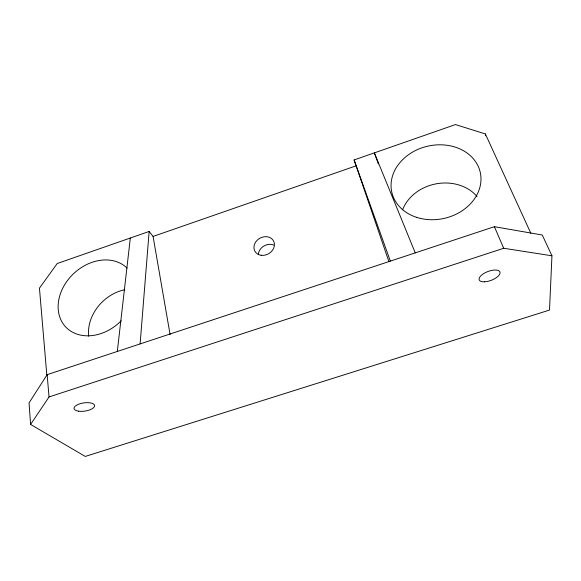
<?xml version="1.0" encoding="UTF-8"?>
<svg xmlns="http://www.w3.org/2000/svg" width="581" height="581" viewBox="0 0 581 581"><rect width="100%" height="100%" fill="white"/><g stroke="black" fill="none" stroke-linecap="round" stroke-linejoin="round"><path stroke-width="0.87" d="M551.95 255.8L549.51 310.072L85.254 456.434L30.59 424.435L29.05 402.902L47.141 374.672L494.387 226.692L542.262 235.007L551.95 255.8L503.712 248.261L49.036 396.954L30.59 424.435M140.108 343.916L149.15 231.449L57.199 263.527L39.45 288.161L46.872 375.631M117.311 351.461L130.326 238.014M388.914 261.632L354.112 159.942L455.489 124.566L485.375 133.957L530.852 233.301M149.15 231.449L153.079 236.445L355.993 165.868M494.387 226.692L503.712 248.261M415.255 252.873L374.353 152.876L378.347 163.915M354.112 159.942L390.345 261.116M153.079 236.445L170.095 334.583M47.141 374.672L49.036 396.954M485.375 133.957L485.52 135.743M402.589 209.792A42.224 35.397 -11.1 0 1 436.476 183.77A42.224 35.397 -11.1 0 1 477.016 196.465M88.697 336.232A39.755 32.253 -43.9 0 1 124.821 289.701M121.226 320.763A42.522 33.495 -42.9 0 1 66.713 327.982A42.522 33.495 -42.9 0 1 72.683 274.53A42.522 33.495 -42.9 0 1 127.101 268.139M258.349 254.485A10.48 8.817 -29.6 0 1 273.796 245.073M78.529 411.174A10.385 4.14 -8.3 0 0 94.58 406.061A10.385 4.14 -8.3 0 0 79.808 403.802A10.385 4.14 -8.3 0 0 78.529 411.174M484.612 281.814A11.104 4.713 -20.8 0 0 500.081 272.583A11.104 4.713 -20.8 0 0 484.024 273.382A11.104 4.713 -20.8 0 0 484.612 281.814M416.57 217.323A45.325 37.031 -12.6 0 0 480.857 176.203A45.325 37.031 -12.6 0 0 410.636 153.282A45.325 37.031 -12.6 0 0 416.57 217.323M261.159 255.284A10.647 8.897 -29.6 0 0 274.167 242.567A10.647 8.897 -29.6 0 0 257.201 240.229A10.647 8.897 -29.6 0 0 261.159 255.284"/></g></svg>
